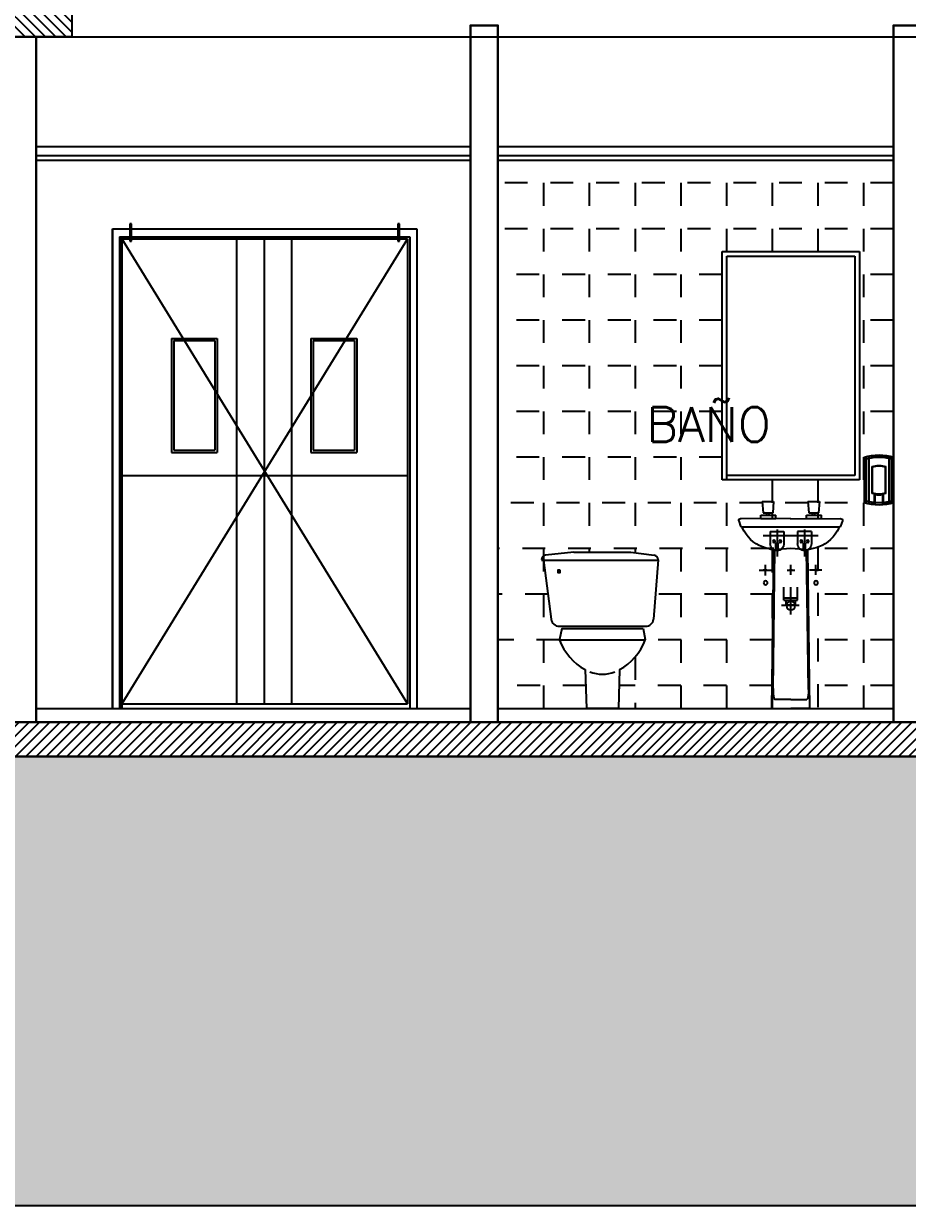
# Model space of a CAD drawing. Header units: millimetres. Extents: x 2056 to 4470, y 1400 to 3101.
# Drawn here: x 2179.54 to 2183.4, y 1402.5 to 1407.68 of the extents above; entities that cross this region are included whole.
import ezdxf
from ezdxf.enums import TextEntityAlignment as Align

# ---------------------------------------------------------------- set-up
doc = ezdxf.new("R2010")
doc.units = ezdxf.units.MM
doc.linetypes.add('DOT', pattern=[0.25, 0, -0.25])
doc.linetypes.add('HIDDEN', pattern=[9.525, 6.35, -3.175])
for name, color, linetype in [('A-253', 253, 'Continuous'), ('A-ANNO-TEXT', 190, 'Continuous'), ('A-FURN-FIXD', 8, 'Continuous'), ('A-PLAN-1', 5, 'Continuous'), ('A-PLAN-2', 4, 'Continuous'), ('A-PLAN-3', 3, 'Continuous'), ('A-PLAN-4', 2, 'Continuous'), ('A-PLAN-5', 1, 'Continuous'), ('A-PLAN-6', 9, 'Continuous')]:
    doc.layers.add(name, color=color, linetype=linetype)
doc.layers.add('A-WALL', color=16, linetype='Continuous', lineweight=30)
doc.styles.add('ROMANS', font='romans')

# ---------------------------------------------------------------- blocks, each defined once
blk = doc.blocks.new('A$C6F7D3840')
for p, q in [((0.2128, 2.1214), (0.2128, 2.0455)), ((0.2204, 2.1214), (0.2128, 2.1214)), ((0.2204, 2.0455), (0.2204, 2.1214)), ((1.385, 2.1214), (1.385, 2.0455)), ((1.3926, 2.1214), (1.385, 2.1214)), ((1.3926, 2.0455), (1.3926, 2.1214)), ((0.1374, 2.1), (0.1374, 0)), ((0.1374, 2.1), (1.4674, 2.1)), ((0.1374, 2.1), (0.1374, 0)), ((0.1374, 0), (0.1374, 2.1)), ((1.4674, 2.1), (1.4674, 0)), ((0.1674, 2.065), (1.4374, 2.065)), ((0.1674, 2.065), (0.1674, 0)), ((0.1774, 2.055), (1.4274, 2.055)), ((0.1774, 2.055), (0.1774, 0)), ((0.2128, 2.0455), (0.2204, 2.0455)), ((0.68, 2.055), (0.68, 0.02)), ((0.8, 2.055), (0.8, 0.02)), ((0.92, 2.055), (0.92, 0.02)), ((1.385, 2.0455), (1.3926, 2.0455)), ((1.4274, 2.055), (1.4274, 0.02)), ((1.4374, 2.065), (1.4374, 0)), ((0.395, 1.62), (0.595, 1.62)), ((0.395, 1.62), (0.395, 1.12)), ((0.405, 1.61), (0.585, 1.61)), ((0.405, 1.61), (0.405, 1.13)), ((0.585, 1.61), (0.585, 1.13)), ((0.595, 1.62), (0.595, 1.12)), ((1.005, 1.62), (1.005, 1.12)), ((1.005, 1.62), (1.205, 1.62)), ((1.015, 1.61), (1.015, 1.13)), ((1.015, 1.61), (1.195, 1.61)), ((1.195, 1.61), (1.195, 1.13)), ((1.205, 1.62), (1.205, 1.12)), ((1.205, 1.62), (1.205, 1.12)), ((0.395, 1.12), (0.595, 1.12)), ((0.405, 1.13), (0.585, 1.13)), ((1.005, 1.12), (1.205, 1.12)), ((1.015, 1.13), (1.195, 1.13)), ((0.1824, 1.02), (1.4274, 1.02)), ((0.1774, 0.02), (1.4274, 0.02))]:
    blk.add_line(p, q)
at = {"linetype": 'Continuous'}
for p, q in [((0.1374, 0), (0.1374, 2.1)), ((0.1774, 0), (0.1774, 2.06))]:
    blk.add_line(p, q, dxfattribs=at)
at = {"linetype": 'HIDDEN'}
for p, q in [((0.1774, 2.055), (1.4274, 0.02)), ((1.4274, 2.055), (0.1774, 0.02))]:
    blk.add_line(p, q, dxfattribs=at)
blk = doc.blocks.new('sanitario')
for p, q in [((-0.125, 0.684), (-0.2491, 0.6709)), ((-0.125, 0.684), (0.125, 0.684)), ((0.125, 0.684), (0.2261, 0.6709)), ((-0.267, 0.649), (0.244, 0.649)), ((-0.257, 0.649), (-0.2239, 0.3906)), ((0.244, 0.651), (0.2239, 0.3906)), ((-0.1892, 0.36), (0.1892, 0.36)), ((-0.178, 0.35), (-0.1877, 0.3014)), ((-0.178, 0.35), (0.178, 0.35)), ((0.178, 0.35), (0.1877, 0.3014)), ((-0.1878, 0.3), (0.1878, 0.3)), ((-0.075, 0.17), (-0.07, 0)), ((0.075, 0.17), (0.07, 0)), ((0.07, 0), (-0.07, 0))]:
    blk.add_line(p, q)
blk.add_lwpolyline([(-0.1852, 0.605), (-0.1952, 0.605), (-0.1952, 0.595), (-0.1852, 0.595)], close=True)
for centre, radius, start, end in [((-0.247, 0.651), 0.02, 96.03, 180), ((0.224, 0.651), 0.02, 0, 83.97), ((-0.1892, 0.395), 0.035, 187.2958, 270), ((0.1892, 0.395), 0.035, 270, 352.7042), ((-0.1828, 0.3004), 0.005, 168.6901, 201.3077), ((0.0468, 0.39), 0.2515, 201.3077, 241.0235), ((-0.0468, 0.39), 0.2515, 298.9765, 338.6923), ((0.1828, 0.3004), 0.005, 338.6923, 11.3099), ((0, 0.3006), 0.1506, 248.7037, 291.2963)]:
    blk.add_arc(centre, radius, start, end)
blk = doc.blocks.new('baño con pedestal')
for p, q in [((-154.3742, -81.4874), (-154.3666, -81.5106)), ((-154.1474, -81.4773), (-154.3666, -81.477)), ((-154.3624, -81.5146), (-153.9337, -81.5146)), ((-154.1487, -81.4773), (-153.9295, -81.477)), ((-153.9219, -81.4874), (-153.9295, -81.5106)), ((-154.2692, -81.5531), (-154.0282, -81.5531)), ((-154.2387, -81.5331), (-154.1787, -81.5331)), ((-154.2387, -81.5331), (-154.2387, -81.5881)), ((-154.2387, -81.5331), (-154.1787, -81.5331)), ((-154.2387, -81.5331), (-154.2387, -81.5881)), ((-154.2087, -81.5244), (-154.2087, -81.643)), ((-154.2087, -81.5244), (-154.2087, -81.643)), ((-154.1787, -81.5331), (-154.1787, -81.5881)), ((-154.1787, -81.5331), (-154.1787, -81.5881)), ((-154.1187, -81.5331), (-154.1187, -81.5881)), ((-154.0587, -81.5331), (-154.1187, -81.5331)), ((-154.1187, -81.5331), (-154.1187, -81.5881)), ((-154.0587, -81.5331), (-154.1187, -81.5331)), ((-154.0887, -81.5251), (-154.0887, -81.643)), ((-154.0887, -81.5251), (-154.0887, -81.643)), ((-154.0587, -81.5331), (-154.0587, -81.5881)), ((-154.0587, -81.5331), (-154.0587, -81.5881)), ((-154.2321, -82.308), (-154.2228, -81.6139)), ((-154.2262, -82.2246), (-154.218, -81.6131)), ((-154.2137, -81.6094), (-154.2137, -81.5881)), ((-154.2137, -81.6094), (-154.2137, -81.5881)), ((-154.2037, -81.6094), (-154.2037, -81.5881)), ((-154.2037, -81.6094), (-154.2037, -81.5881)), ((-154.0937, -81.6094), (-154.0937, -81.5881)), ((-154.0937, -81.6094), (-154.0937, -81.5881)), ((-154.0837, -81.6094), (-154.0837, -81.5881)), ((-154.0837, -81.6094), (-154.0837, -81.5881)), ((-154.0712, -82.2246), (-154.0794, -81.6131)), ((-154.0653, -82.308), (-154.0746, -81.6139)), ((-154.2849, -81.7021), (-154.2313, -81.7021)), ((-154.2639, -81.7021), (-154.2689, -81.7021)), ((-154.2589, -81.7237), (-154.2589, -81.68)), ((-154.1322, -81.7021), (-154.1665, -81.7021)), ((-154.1537, -81.7021), (-154.1587, -81.7021)), ((-154.1487, -81.7237), (-154.1487, -81.68)), ((-154.0109, -81.7021), (-154.0661, -81.7021)), ((-154.0385, -81.7255), (-154.0385, -81.68)), ((-154.0335, -81.7021), (-154.0285, -81.7021)), ((-154.1487, -81.8966), (-154.1487, -81.8193)), ((-154.1847, -81.858), (-154.1074, -81.858)), ((-154.2262, -82.2208), (-154.2263, -82.2249)), ((-154.2263, -82.2249), (-154.2262, -82.229)), ((-154.2262, -82.229), (-154.2262, -82.2331)), ((-154.2262, -82.2331), (-154.226, -82.237)), ((-154.226, -82.237), (-154.2258, -82.2408)), ((-154.2258, -82.2408), (-154.2255, -82.2445)), ((-154.2255, -82.2445), (-154.2252, -82.248)), ((-154.2252, -82.248), (-154.2248, -82.2512)), ((-154.2248, -82.2512), (-154.2244, -82.2543)), ((-154.2244, -82.2543), (-154.2239, -82.2571)), ((-154.2239, -82.2571), (-154.2234, -82.2596)), ((-154.2234, -82.2596), (-154.2228, -82.2618)), ((-154.2228, -82.2618), (-154.2222, -82.2637)), ((-154.2222, -82.2637), (-154.2215, -82.2653)), ((-154.2215, -82.2653), (-154.2208, -82.2665)), ((-154.2208, -82.2665), (-154.2201, -82.2674)), ((-154.2201, -82.2674), (-154.2194, -82.2679)), ((-154.2194, -82.2679), (-154.2186, -82.2681)), ((-154.1487, -82.2681), (-154.2187, -82.2681)), ((-154.1487, -82.2681), (-154.0787, -82.2681)), ((-154.2321, -82.308), (-154.1487, -82.308)), ((-154.0653, -82.308), (-154.1487, -82.308))]:
    blk.add_line(p, q)
at = {"extrusion": (0, 0, -1)}
for p, q in [((-154.0716, -82.2408), (-154.0719, -82.2445)), ((-154.0714, -82.237), (-154.0716, -82.2408)), ((-154.0713, -82.2331), (-154.0714, -82.237)), ((-154.0712, -82.229), (-154.0713, -82.2331)), ((-154.0712, -82.2208), (-154.0712, -82.2249)), ((-154.0712, -82.2249), (-154.0712, -82.229)), ((-154.078, -82.2679), (-154.0788, -82.2681)), ((-154.0773, -82.2674), (-154.078, -82.2679)), ((-154.0766, -82.2665), (-154.0773, -82.2674)), ((-154.0759, -82.2653), (-154.0766, -82.2665)), ((-154.0753, -82.2637), (-154.0759, -82.2653)), ((-154.0746, -82.2618), (-154.0753, -82.2637)), ((-154.0741, -82.2596), (-154.0746, -82.2618)), ((-154.0735, -82.2571), (-154.0741, -82.2596)), ((-154.073, -82.2543), (-154.0735, -82.2571)), ((-154.0726, -82.2512), (-154.073, -82.2543)), ((-154.0722, -82.248), (-154.0726, -82.2512)), ((-154.0719, -82.2445), (-154.0722, -82.248))]:
    blk.add_line(p, q, dxfattribs=at)
for centre, radius in [((-154.2227, -81.5771), 0.005), ((-154.2227, -81.5771), 0.005), ((-154.1947, -81.5771), 0.005), ((-154.1947, -81.5771), 0.005), ((-154.1027, -81.5771), 0.005), ((-154.1027, -81.5771), 0.005), ((-154.0747, -81.5771), 0.005), ((-154.0747, -81.5771), 0.005), ((-154.2589, -81.758), 0.0085), ((-154.0385, -81.758), 0.0085), ((-154.1487, -81.858), 0.019)]:
    blk.add_circle(centre, radius)
for centre, radius, start, end in [((-154.3666, -81.4849), 0.008, 83.9127, 198), ((-154.3608, -81.5087), 0.00616, 198, 254.3062), ((-154.3641, -81.5206), 0.00616, 23.6724, 74.3062), ((-154.2174, -81.4563), 0.154, 203.6724, 249.6417), ((-154.0787, -81.4563), 0.154, 290.3583, 336.3276), ((-153.932, -81.5206), 0.00616, 105.6938, 156.3276), ((-153.9353, -81.5087), 0.00616, 285.6938, 342), ((-153.9295, -81.4849), 0.008, 342, 96.0873), ((-154.1715, -81.3325), 0.286, 249.6417, 259.6904), ((-154.2087, -81.5881), 0.03, 180, 0), ((-154.2087, -81.5881), 0.03, 180, 0), ((-154.1487, -82.0097), 0.4026, 79.4125, 100.5875), ((-154.2087, -81.5881), 0.005, 0, 180), ((-154.2087, -81.5881), 0.005, 0, 180), ((-154.2087, -81.6094), 0.005, 180, 0), ((-154.2087, -81.6094), 0.005, 180, 0), ((-154.0887, -81.5881), 0.03, 180, 0), ((-154.0887, -81.5881), 0.03, 180, 0), ((-154.0887, -81.5881), 0.005, 0, 180), ((-154.0887, -81.5881), 0.005, 0, 180), ((-154.0887, -81.6094), 0.005, 180, 0), ((-154.0887, -81.6094), 0.005, 180, 0), ((-154.1246, -81.3325), 0.286, 280.0422, 290.3583), ((-154.2589, -81.7021), 0.0025, 0, 180), ((-154.2589, -81.7021), 0.0025, 180, 0), ((-154.1487, -81.7021), 0.0025, 0, 180), ((-154.1487, -81.7021), 0.0025, 180, 0), ((-154.0385, -81.7021), 0.0025, 0, 180), ((-154.0385, -81.7021), 0.0025, 180, 0)]:
    blk.add_arc(centre, radius, start, end)
blk = doc.blocks.new('dispensador jabon Ref 7-aa-70 frente')
at = {"layer": 'A-FURN-FIXD'}
for p, q in [((-172.4277, -78.1712), (-172.4277, -77.9712)), ((-172.4252, -78.172), (-172.4252, -77.9704)), ((-172.4252, -78.172), (-172.4252, -77.9833)), ((-172.4227, -78.1727), (-172.4227, -77.9697)), ((-172.4227, -78.1727), (-172.4227, -77.9833)), ((-172.4177, -78.1741), (-172.4177, -77.9683)), ((-172.4177, -78.1741), (-172.4177, -77.9833)), ((-172.4077, -78.1764), (-172.4077, -77.9659)), ((-172.3177, -77.9659), (-172.3177, -78.1764)), ((-172.3077, -78.1741), (-172.3077, -77.9683)), ((-172.3027, -78.1727), (-172.3027, -77.9697)), ((-172.3002, -78.172), (-172.3002, -77.9704)), ((-172.2977, -77.9712), (-172.2977, -78.1712)), ((-172.3927, -78.13), (-172.3927, -78.0123)), ((-172.3907, -78.1286), (-172.3907, -78.0138)), ((-172.3347, -78.1286), (-172.3347, -78.0138)), ((-172.3327, -78.13), (-172.3327, -78.0123)), ((-172.3827, -78.1803), (-172.3827, -78.1328)), ((-172.3797, -78.1365), (-172.3827, -78.1328)), ((-172.3797, -78.1803), (-172.3797, -78.1365)), ((-172.3457, -78.1365), (-172.3427, -78.1328)), ((-172.3457, -78.1803), (-172.3457, -78.1365)), ((-172.3427, -78.1803), (-172.3427, -78.1328))]:
    blk.add_line(p, q, dxfattribs=at)
for centre, radius, start, end in [((-172.3627, -78.1774), 0.2162, 72.5077, 107.4923), ((-172.3627, -78.1874), 0.2162, 72.5077, 107.4923), ((-172.3627, -78.0998), 0.0925, 71.0754, 108.9246), ((-172.3627, -78.0998), 0.0905, 71.9774, 108.0226), ((-172.3627, -78.0425), 0.0925, 251.0754, 288.9246), ((-172.3627, -78.0425), 0.0905, 251.9774, 288.0226), ((-172.3627, -78.0425), 0.0955, 259.7461, 280.2539), ((-172.3627, -77.9549), 0.2162, 252.5077, 287.4923), ((-172.3627, -77.9649), 0.2162, 252.5077, 287.4923)]:
    blk.add_arc(centre, radius, start, end, dxfattribs=at)
blk = doc.blocks.new('LF')
for p, q in [((268.1835, 165.6148), (268.2335, 165.6148)), ((268.1835, 165.6148), (268.1875, 165.5648)), ((268.2335, 165.6148), (268.2295, 165.5648)), ((268.3835, 165.6148), (268.3875, 165.5648)), ((268.3835, 165.6148), (268.4335, 165.6148)), ((268.4335, 165.6148), (268.4295, 165.5648)), ((268.177, 165.5398), (268.177, 165.5548)), ((268.177, 165.5548), (268.2427, 165.5548)), ((268.177, 165.5398), (268.2427, 165.5398)), ((268.1875, 165.5648), (268.2295, 165.5648)), ((268.2035, 165.5548), (268.2035, 165.5648)), ((268.2135, 165.5548), (268.2135, 165.5648)), ((268.2427, 165.5398), (268.2427, 165.5548)), ((268.377, 165.5548), (268.4427, 165.5548)), ((268.377, 165.5398), (268.377, 165.5548)), ((268.377, 165.5398), (268.4427, 165.5398)), ((268.3875, 165.5648), (268.4295, 165.5648)), ((268.4035, 165.5548), (268.4035, 165.5648)), ((268.4135, 165.5548), (268.4135, 165.5648)), ((268.4427, 165.5398), (268.4427, 165.5548)), ((268.2785, 165.1827), (268.2785, 165.2398)), ((268.3085, 165.1827), (268.3085, 165.2398)), ((268.3385, 165.1827), (268.3385, 165.2398)), ((268.2785, 165.1927), (268.3385, 165.1927)), ((268.2785, 165.1827), (268.3385, 165.1827)), ((268.2885, 165.1627), (268.2885, 165.1827)), ((268.2885, 165.1627), (268.3285, 165.1627)), ((268.3285, 165.1627), (268.3285, 165.1827))]:
    blk.add_line(p, q)
blk = doc.blocks.new('A$C66D633B9')
for p, q in [((-0.9711, 1.6794, -0.0021), (-0.9711, 2, -0.0021)), ((-0.9711, 2, -0.0021), (-0.3711, 2, -0.0021)), ((-0.9511, 1.98, -0.0021), (-0.3911, 1.98, -0.0021)), ((-0.9511, 1.02, -0.0021), (-0.9511, 1.98, -0.0021)), ((-0.3911, 1.98, -0.0021), (-0.3911, 1.02, -0.0021)), ((-0.3711, 2, -0.0021), (-0.3711, 1, -0.0021)), ((-0.9711, 1, -0.0021), (-0.9711, 1.6794, -0.0021)), ((-0.3711, 1, -0.0021), (-0.9711, 1, -0.0021)), ((-0.3911, 1.02, -0.0021), (-0.9511, 1.02, -0.0021))]:
    blk.add_line(p, q)
at = {"xscale": -1}
for name, p in [('dispensador jabon Ref 7-aa-70 frente', (-172.6479, 79.0712, -0.0021)), ('baño con pedestal', (-154.8198, 82.308, -0.0021))]:
    blk.add_blockref(name, p, dxfattribs=at)
blk.add_blockref('LF', (-268.9796, -164.7089, -0.0021))
blk = doc.blocks.new('placa-cte')
at = {"layer": 'A-PLAN-5'}
h = blk.add_hatch(dxfattribs=at)
h.set_pattern_fill('ANSI31', color=256, scale=0.01, angle=90, style=0)
h.set_pattern_definition([(135, (-989183.659403, -1733165.448907), (-0.02245064030267, -0.02245064030267), [])])
h.paths.add_polyline_path([(0, 0.5), (21.1484, 0.5), (21.1485, -0.0001), (20.6484, -0.0001), (20.6484, 0.3799), (14.4728, 0.3799), (14.4728, 0), (13.9728, 0), (13.9728, 0.3799), (8.4106, 0.3799), (8.4106, 0), (7.9106, 0), (7.9106, 0.3799), (1.9078, 0.3799), (1.9078, 0), (1.4078, 0), (1.4078, 0.3799), (0.1983, 0.3799), (0.1983, 0.0001), (0, 0.0001)])
at = {"layer": 'A-PLAN-1', "elevation": 0.2289}
blk.add_lwpolyline([(0, 0.5), (21.1484, 0.5), (21.1485, -0.0001), (20.6484, -0.0001), (20.6484, 0.3799), (14.4728, 0.3799), (14.4728, 0), (13.9728, 0), (13.9728, 0.3799), (8.4106, 0.3799), (8.4106, 0), (7.9106, 0), (7.9106, 0.3799), (1.9078, 0.3799), (1.9078, 0), (1.4078, 0), (1.4078, 0.3799), (0.1983, 0.3799), (0.1983, 0.0001), (0, 0.0001), (0, 0.5)], close=True, dxfattribs=at)

msp = doc.modelspace()

# ---------------------------------------------------------------- hatches: boundary and pattern name
at = {"layer": 'A-PLAN-5'}
h = msp.add_hatch(dxfattribs=at)
h.set_pattern_fill('ANSI31', color=256, scale=0.01, style=0)
h.set_pattern_definition([(45, (-986878.416414, -1731757.829706), (-0.02245064030267, 0.02245064030267), [])])
h.paths.add_polyline_path([(2162.5994, 1404.6192), (2187.0607, 1404.6192), (2187.0607, 1404.4692), (2162.5994, 1404.4692)])
at = {"layer": 'A-PLAN-6'}
h = msp.add_hatch(dxfattribs=at)
h.set_pattern_fill('AR-PARQ1', color=256, scale=0.002, angle=45, style=0)
h.set_pattern_definition([(135, (-987018.38413, -1731757.9447), (-0.86210458762, 1e-15), [0.6096, -0.6096]), (135, (-987018.3123, -1731757.87286), (-0.86210458762, 1e-15), [0.6096, -0.6096]), (135, (-987018.24045, -1731757.801), (-0.86210458762, 1e-15), [0.6096, -0.6096]), (135, (-987018.1686, -1731757.7292), (-0.86210458762, 1e-15), [0.6096, -0.6096]), (135, (-987018.09677, -1731757.65734), (-0.86210458762, 1e-15), [0.6096, -0.6096]), (135, (-987018.0249, -1731757.5855), (-0.86210458762, 1e-15), [0.6096, -0.6096]), (135, (-987017.9531, -1731757.51365), (-0.86210458762, 1e-15), [0.6096, -0.6096]), (45, (-987018.8152, -1731757.51365), (0.86210458762, -1e-15), [0.6096, -0.6096]), (45, (-987018.887, -1731757.4418), (0.86210458762, -1e-15), [0.6096, -0.6096]), (45, (-987018.9589, -1731757.37), (0.86210458762, -1e-15), [0.6096, -0.6096]), (45, (-987019.0307, -1731757.2981), (0.86210458762, -1e-15), [0.6096, -0.6096]), (45, (-987019.10255, -1731757.2263), (0.86210458762, -1e-15), [0.6096, -0.6096]), (45, (-987019.1744, -1731757.15444), (0.86210458762, -1e-15), [0.6096, -0.6096]), (45, (-987019.24624, -1731757.0826), (0.86210458762, -1e-15), [0.6096, -0.6096])])
h.paths.add_polyline_path([(2139.8477, 1404.4692), (2139.8477, 1402.5042), (2201.6417, 1402.5042), (2201.6417, 1404.3292), (2189.8271, 1404.3292), (2189.8271, 1404.5042), (2187.0607, 1404.5042), (2187.0607, 1404.4692)])

# ---------------------------------------------------------------- linework, layer by layer
at = {"layer": 'A-253', "linetype": 'DOT', "ltscale": 0.02}
for points in [[(2183.3408, 1406.9792), (2181.6108, 1406.9792)], [(2181.8108, 1406.9792), (2181.8108, 1404.6792)], [(2182.0108, 1406.9792), (2182.0108, 1405.3632)], [(2182.2108, 1406.9792), (2182.2108, 1405.3609)], [(2182.4108, 1406.9792), (2182.4108, 1404.6792)], [(2182.6108, 1406.9792), (2182.6108, 1404.6792)], [(2182.8108, 1406.9792), (2182.8108, 1406.6792)], [(2183.0108, 1406.9792), (2183.0108, 1406.6792)], [(2183.2108, 1406.9792), (2183.2108, 1404.6792)], [(2183.3408, 1406.7792), (2181.6108, 1406.7792)], [(2182.592, 1406.5792), (2181.6108, 1406.5792)], [(2183.3408, 1406.5792), (2183.192, 1406.5792)], [(2182.592, 1406.3792), (2181.6108, 1406.3792)], [(2183.3408, 1406.3792), (2183.192, 1406.3792)], [(2182.592, 1406.1792), (2181.6108, 1406.1792)], [(2183.3408, 1406.1792), (2183.192, 1406.1792)], [(2182.592, 1405.9792), (2181.6108, 1405.9792)], [(2183.3408, 1405.9792), (2183.192, 1405.9792)], [(2182.592, 1405.7792), (2181.6108, 1405.7792)], [(2183.3408, 1405.7792), (2183.192, 1405.7792)], [(2182.8108, 1405.6792), (2182.8108, 1405.5792)], [(2183.0108, 1405.6792), (2183.0108, 1405.5792)], [(2182.7675, 1405.5792), (2181.6108, 1405.5792)], [(2182.9675, 1405.5792), (2182.8108, 1405.5792)], [(2183.3408, 1405.5792), (2183.0108, 1405.5792)], [(2182.8108, 1405.535), (2182.8108, 1405.51)], [(2183.0108, 1405.535), (2183.0108, 1405.51)], [(2182.818, 1405.3792), (2181.6108, 1405.3792)], [(2182.8108, 1405.3744), (2182.8108, 1404.6792)], [(2183.3408, 1405.3792), (2182.9661, 1405.3792)], [(2183.0108, 1405.3853), (2183.0108, 1404.6792)], [(2181.8302, 1405.1792), (2181.6108, 1405.1792)], [(2182.8153, 1405.1792), (2182.3005, 1405.1792)], [(2183.3408, 1405.1792), (2182.9687, 1405.1792)], [(2181.8801, 1404.9792), (2181.6108, 1404.9792)], [(2182.8126, 1404.9792), (2182.2561, 1404.9792)], [(2183.3408, 1404.9792), (2182.9714, 1404.9792)], [(2182.2108, 1404.9039), (2182.2108, 1404.6792)], [(2181.9952, 1404.7792), (2181.6108, 1404.7792)], [(2182.8108, 1404.7792), (2182.1411, 1404.7792)], [(2183.3408, 1404.7792), (2182.9741, 1404.7792)]]:
    msp.add_lwpolyline(points, dxfattribs=at)
at = {"layer": 'A-PLAN-2'}
for points in [[(2179.5908, 1404.6792), (2181.4908, 1404.6792)], [(2181.6108, 1404.6792), (2183.3408, 1404.6792)], [(2139.8477, 1404.4692), (2139.8477, 1402.5042), (2201.6417, 1402.5042), (2201.6417, 1404.3292), (2189.8271, 1404.3292), (2189.8271, 1404.5042), (2187.0607, 1404.5042), (2187.0607, 1404.4692), (2139.8477, 1404.4692)]]:
    msp.add_lwpolyline(points, dxfattribs=at)
at = {"layer": 'A-PLAN-4'}
for points in [[(2179.5908, 1407.1392), (2181.4908, 1407.1392)], [(2181.6108, 1407.1392), (2183.3408, 1407.1392)], [(2179.5908, 1407.0992), (2181.4908, 1407.0992)], [(2179.5908, 1407.0792), (2181.4908, 1407.0792)], [(2181.6108, 1407.0992), (2183.3408, 1407.0992)], [(2181.6108, 1407.0792), (2183.3408, 1407.0792)]]:
    msp.add_lwpolyline(points, dxfattribs=at)
at = {"layer": 'A-PLAN-6'}
msp.add_lwpolyline([(2165.4253, 1407.6193), (2185.9237, 1407.6192)], dxfattribs=at)
at = {"layer": 'A-WALL'}
for points in [[(2181.6108, 1404.6192), (2181.4908, 1404.6192), (2181.4908, 1407.6692), (2181.6108, 1407.6692)], [(2179.5908, 1404.6192), (2179.4708, 1404.6192), (2179.4708, 1407.6192), (2179.5908, 1407.6192)], [(2162.5994, 1404.6192), (2187.0607, 1404.6192), (2187.0607, 1404.4692), (2162.5994, 1404.4692)]]:
    msp.add_lwpolyline(points, close=True, dxfattribs=at)
for points in [[(2181.4908, 1404.6192), (2181.4908, 1407.6692), (2181.6108, 1407.6692), (2181.6108, 1404.6192), (2181.4908, 1404.6192)], [(2183.3408, 1404.6192), (2183.3408, 1407.6692), (2183.4608, 1407.6692), (2183.4608, 1404.6192), (2183.3408, 1404.6192)], [(2179.4708, 1404.6192), (2179.4708, 1407.6192), (2179.5908, 1407.6192), (2179.5908, 1404.6192), (2179.4708, 1404.6192)]]:
    msp.add_lwpolyline(points, dxfattribs=at)

# ---------------------------------------------------------------- block references
at = {"color": 4}
msp.add_blockref('placa-cte', (2165.2753, 1407.6192), dxfattribs=at)
at = {"layer": 'A-PLAN-3'}
for name, p in [('A$C66D633B9', (2183.5631, 1404.6792, 0.231)), ('sanitario', (2182.0681, 1404.6792))]:
    msp.add_blockref(name, p, dxfattribs=at)
at = {"layer": 'A-PLAN-6'}
msp.add_blockref('A$C6F7D3840', (2179.7883, 1404.6792), dxfattribs=at)

# ---------------------------------------------------------------- texts
at = {"layer": 'A-ANNO-TEXT', "style": 'ROMANS'}
msp.add_text('BAÑO', height=0.15271, dxfattribs=at).set_placement((2182.5331, 1405.9423), align=Align.MIDDLE)

doc.saveas('drawing.dxf')
